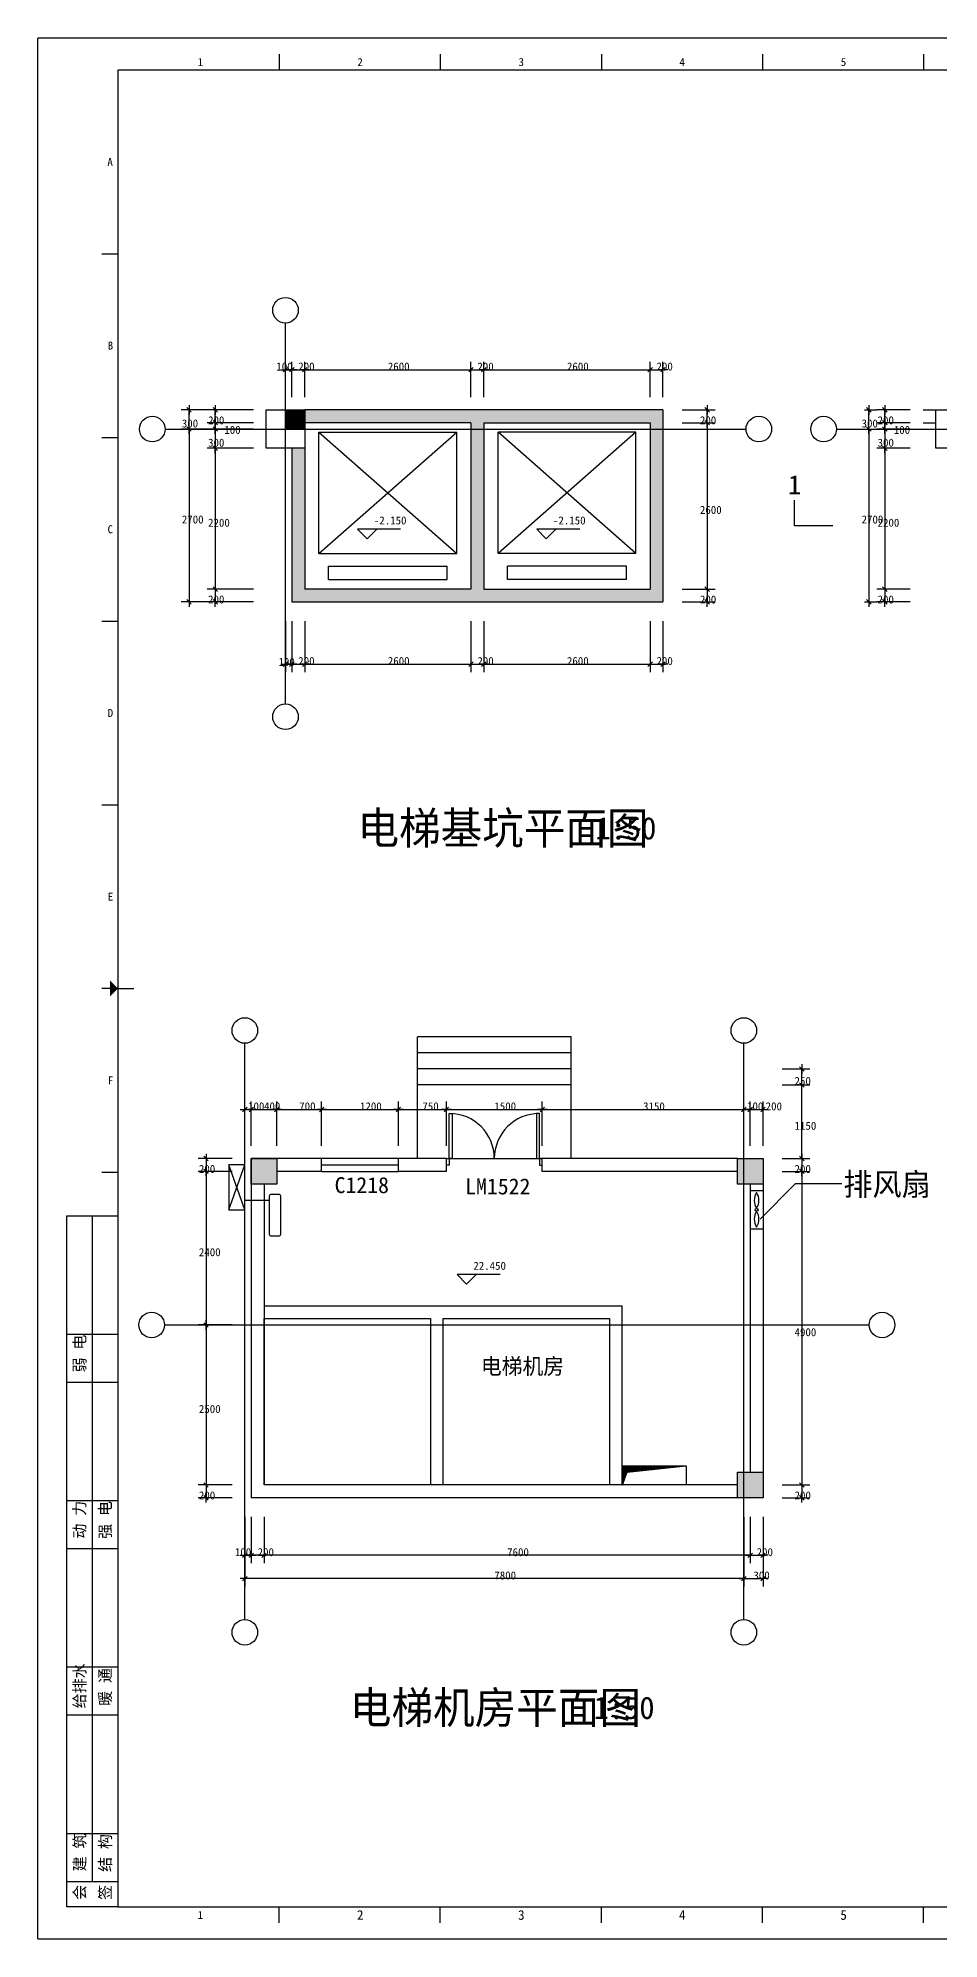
# Model space of a CAD drawing. Header units: metres. Extents: x 10648 to 52698, y 14337 to 44037.
# Drawn here: x 10648 to 24733, y 14337 to 44037 of the extents above; entities that cross this region are included whole.
import ezdxf

# ---------------------------------------------------------------- set-up
doc = ezdxf.new("R2010")
doc.units = ezdxf.units.M
for name, color, linetype in [('_KTI_CONTROL', 7, 'Continuous'), ('COL', 251, 'Continuous'), ('COLUMN', 1, 'Continuous'), ('DIM', 3, 'Continuous'), ('DOOR', 4, 'Continuous'), ('DOTE', 8, 'Continuous'), ('LINE', 7, 'Continuous'), ('SOLID', 251, 'Continuous'), ('STAIR', 6, 'Continuous'), ('TEXT', 7, 'Continuous'), ('TK', 9, 'Continuous'), ('WALL', 2, 'Continuous'), ('WINDOW', 142, 'Continuous'), ('内部尺寸', 4, 'Continuous'), ('门窗号', 6, 'Continuous')]:
    doc.layers.add(name, color=color, linetype=linetype)

# ---------------------------------------------------------------- blocks, each defined once
blk = doc.blocks.new('_DIMX')
blk.add_line((-150, 0), (150, 0))
blk.add_lwpolyline([(-70, -70), (70, 70)])

msp = doc.modelspace()

# ---------------------------------------------------------------- hatches: boundary and pattern name
at = {"layer": 'SOLID'}
h = msp.add_hatch(dxfattribs=at)
h.set_pattern_fill('SOLID')
h.paths.add_polyline_path([(14816.94, 38226.87), (14516.94, 38226.87), (14516.94, 37926.87), (14816.94, 37926.87)])
at = {"layer": '内部尺寸'}
h = msp.add_hatch(dxfattribs=at)
h.set_pattern_fill('SOLID')
h.paths.add_polyline_path([(20781.77, 21729.76), (19781.77, 21729.76), (19781.77, 21429.76), (19856.82, 21632.42)])

# ---------------------------------------------------------------- linework, layer by layer
for p, q in [((14216.94, 38226.87), (14816.94, 38226.87)), ((14216.94, 37626.87), (14216.94, 38226.87)), ((14816.94, 38226.87), (14816.94, 37626.87)), ((24682.85, 38226.87), (25282.85, 38226.87)), ((24682.85, 37626.87), (24682.85, 38226.87)), ((14816.94, 37626.87), (14216.94, 37626.87)), ((25282.85, 37626.87), (24682.85, 37626.87))]:
    msp.add_line(p, q)
for points in [[(17076.77, 26529.76), (17076.77, 27234.76), (17121.77, 27234.76), (17121.77, 26529.76)], [(18486.77, 26529.76), (18486.77, 27234.76), (18441.77, 27234.76), (18441.77, 26529.76)], [(17031.77, 26427.76), (17031.77, 26529.76), (17076.77, 26529.76), (17076.77, 26427.76)], [(18531.77, 26427.76), (18531.77, 26529.76), (18486.77, 26529.76), (18486.77, 26427.76)]]:
    msp.add_lwpolyline(points, close=True)
for centre in [(14516.94, 39783.56), (12434.58, 37926.87), (21916.81, 37926.87), (22928.29, 37926.87), (14516.94, 33432.01), (13881.77, 28530.73), (21681.77, 28530.73), (12424.82, 23929.76), (23843.59, 23929.76), (13881.77, 19127.48), (21681.77, 19127.48)]:
    msp.add_circle(centre, 200)
for centre, start, end in [((17076.77, 26529.76), 0, 90), ((18486.77, 26529.76), 90, 180)]:
    msp.add_arc(centre, 705, start, end)
at = {"layer": '_KTI_CONTROL'}
for points in [[(15794.37, 36214.35), (15794.37, 36214.35)], [(18594.37, 36214.35), (18594.37, 36214.35)], [(17349.18, 24568.77), (17349.18, 24568.77)]]:
    msp.add_lwpolyline(points, dxfattribs=at)
at = {"layer": 'COL'}
for points in [[(13981.77, 26529.76), (14381.77, 26529.76), (13981.77, 26129.76), (14381.77, 26129.76)], [(21581.77, 26529.76), (21981.77, 26529.76), (21581.77, 26129.76), (21981.77, 26129.76)], [(21581.77, 21629.76), (21981.77, 21629.76), (21581.77, 21229.76), (21981.77, 21229.76)]]:
    msp.add_solid(points, dxfattribs=at)
at = {"layer": 'COLUMN'}
for p, q in [((20416.94, 38226.87), (14816.94, 38226.87)), ((17416.94, 38026.87), (14816.94, 38026.87)), ((17416.94, 38026.87), (17416.94, 35426.87)), ((17616.94, 38026.87), (17616.94, 35426.87)), ((17616.94, 38026.87), (20216.94, 38026.87)), ((20216.94, 38026.87), (20216.94, 35426.87)), ((20416.94, 38226.87), (20416.94, 35226.87)), ((14616.94, 37626.87), (14616.94, 35226.87)), ((14816.94, 37626.87), (14816.94, 35426.87)), ((17416.94, 35426.87), (14816.94, 35426.87)), ((17616.94, 35426.87), (20216.94, 35426.87)), ((14616.94, 35226.87), (20416.94, 35226.87)), ((13981.77, 26529.76), (14381.77, 26529.76)), ((13981.77, 26129.76), (13981.77, 26529.76)), ((14381.77, 26529.76), (14381.77, 26129.76)), ((21581.77, 26529.76), (21981.77, 26529.76)), ((21581.77, 26129.76), (21581.77, 26529.76)), ((21981.77, 26529.76), (21981.77, 26129.76)), ((14381.77, 26129.76), (13981.77, 26129.76)), ((21981.77, 26129.76), (21581.77, 26129.76)), ((21581.77, 21629.76), (21981.77, 21629.76)), ((21581.77, 21229.76), (21581.77, 21629.76)), ((21981.77, 21629.76), (21981.77, 21229.76)), ((21981.77, 21229.76), (21581.77, 21229.76))]:
    msp.add_line(p, q, dxfattribs=at)
at = {"layer": 'DIM'}
for p, q in [((14516.94, 38426.87), (14516.94, 38979.33)), ((14616.94, 38426.87), (14616.94, 38979.33)), ((14816.94, 38426.87), (14816.94, 38979.33)), ((17416.94, 38426.87), (17416.94, 38979.33)), ((17616.94, 38426.87), (17616.94, 38979.33)), ((20216.94, 38426.87), (20216.94, 38979.33)), ((20416.94, 38426.87), (20416.94, 38979.33)), ((14516.44, 38854.33), (14515.94, 38854.33)), ((14516.94, 38854.33), (14616.94, 38854.33)), ((14516.94, 38854.33), (14616.94, 38854.33)), ((14616.44, 38854.33), (14615.94, 38854.33)), ((14616.94, 38854.33), (14816.94, 38854.33)), ((14617.44, 38854.33), (14617.94, 38854.33)), ((14817.44, 38854.33), (17416.44, 38854.33)), ((14817.44, 38854.33), (14817.94, 38854.33)), ((17416.44, 38854.33), (17415.94, 38854.33)), ((17416.94, 38854.33), (17616.94, 38854.33)), ((17617.44, 38854.33), (20216.44, 38854.33)), ((17617.44, 38854.33), (17617.94, 38854.33)), ((20216.44, 38854.33), (20215.94, 38854.33)), ((20216.94, 38854.33), (20416.94, 38854.33)), ((20417.44, 38854.33), (20417.94, 38854.33)), ((13804.5, 38226.87), (12883.98, 38226.87)), ((13008.98, 38227.37), (13008.98, 38227.87)), ((13008.98, 37926.87), (13008.98, 38226.87)), ((14016.94, 38226.87), (13294.24, 38226.87)), ((14016.94, 38026.87), (13294.24, 38026.87)), ((13419.24, 38227.37), (13419.24, 38227.87)), ((13419.24, 38026.87), (13419.24, 38226.87)), ((13419.24, 38027.37), (13419.24, 38027.87)), ((13419.24, 37926.87), (13419.24, 38026.87)), ((13419.24, 37926.87), (13419.24, 38026.87)), ((13419.24, 38026.37), (13419.24, 38025.87)), ((20716.94, 38226.87), (21233.32, 38226.87)), ((20716.94, 38026.87), (21233.32, 38026.87)), ((21108.32, 38227.37), (21108.32, 38227.87)), ((21108.32, 38026.87), (21108.32, 38226.87)), ((21108.32, 38026.37), (21108.32, 35427.37)), ((21108.32, 38026.37), (21108.32, 38025.87)), ((23566.23, 38226.87), (23760.15, 38226.87)), ((23635.15, 38227.37), (23635.15, 38227.87)), ((23635.15, 37926.87), (23635.15, 38226.87)), ((24282.85, 38226.87), (23760.15, 38226.87)), ((24282.85, 38026.87), (23760.15, 38026.87)), ((23885.15, 38227.37), (23885.15, 38227.87)), ((23885.15, 38026.87), (23885.15, 38226.87)), ((23885.15, 38027.37), (23885.15, 38027.87)), ((23885.15, 37926.87), (23885.15, 38026.87)), ((23885.15, 37926.87), (23885.15, 38026.87)), ((23885.15, 38026.37), (23885.15, 38025.87)), ((13804.5, 37926.87), (12883.98, 37926.87)), ((13008.98, 37926.37), (13008.98, 35227.37)), ((13008.98, 37926.37), (13008.98, 37925.87)), ((14016.94, 37926.87), (13294.24, 37926.87)), ((13419.24, 37927.37), (13419.24, 37927.87)), ((13419.24, 37926.87), (13419.24, 37626.87)), ((13419.24, 37926.37), (13419.24, 37925.87)), ((23566.23, 37926.87), (23760.15, 37926.87)), ((23635.15, 37926.37), (23635.15, 35227.37)), ((23635.15, 37926.37), (23635.15, 37925.87)), ((24282.85, 37926.87), (23760.15, 37926.87)), ((23885.15, 37927.37), (23885.15, 37927.87)), ((23885.15, 37926.87), (23885.15, 37626.87)), ((23885.15, 37926.37), (23885.15, 37925.87)), ((14016.94, 37626.87), (13294.24, 37626.87)), ((13419.24, 37626.37), (13419.24, 35427.37)), ((13419.24, 37626.37), (13419.24, 37625.87)), ((24282.85, 37626.87), (23760.15, 37626.87)), ((23885.15, 37626.37), (23885.15, 35427.37)), ((23885.15, 37626.37), (23885.15, 37625.87)), ((15794.37, 36364.35), (15644.37, 36364.35)), ((15644.37, 36364.35), (15794.37, 36214.35)), ((16317.16, 36364.35), (15794.37, 36364.35)), ((15944.37, 36364.35), (15794.37, 36214.35)), ((18594.37, 36364.35), (18444.37, 36364.35)), ((18444.37, 36364.35), (18594.37, 36214.35)), ((19117.16, 36364.35), (18594.37, 36364.35)), ((18744.37, 36364.35), (18594.37, 36214.35)), ((14016.94, 35426.87), (13294.24, 35426.87)), ((13419.24, 35427.37), (13419.24, 35427.87)), ((13419.24, 35426.87), (13419.24, 35226.87)), ((20716.94, 35426.87), (21233.32, 35426.87)), ((21108.32, 35427.37), (21108.32, 35427.87)), ((21108.32, 35426.87), (21108.32, 35226.87)), ((24282.85, 35426.87), (23760.15, 35426.87)), ((23885.15, 35427.37), (23885.15, 35427.87)), ((23885.15, 35426.87), (23885.15, 35226.87)), ((13804.5, 35226.87), (12883.98, 35226.87)), ((14016.94, 35226.87), (13294.24, 35226.87)), ((13419.24, 35226.37), (13419.24, 35225.87)), ((20716.94, 35226.87), (21233.32, 35226.87)), ((21108.32, 35226.37), (21108.32, 35225.87)), ((23566.23, 35226.87), (23760.15, 35226.87)), ((24282.85, 35226.87), (23760.15, 35226.87)), ((23885.15, 35226.37), (23885.15, 35225.87)), ((14516.94, 34926.37), (14516.94, 34128.76)), ((14616.94, 34926.37), (14616.94, 34128.76)), ((14816.94, 34926.87), (14816.94, 34128.76)), ((17416.94, 34926.87), (17416.94, 34128.76)), ((17616.94, 34926.87), (17616.94, 34128.76)), ((20216.94, 34926.87), (20216.94, 34128.76)), ((20416.94, 34926.87), (20416.94, 34128.76)), ((14516.44, 34253.76), (14515.94, 34253.76)), ((14616.94, 34253.76), (14516.94, 34253.76)), ((14616.94, 34253.76), (14516.94, 34253.76)), ((14616.44, 34253.76), (14615.94, 34253.76)), ((14616.94, 34253.76), (14816.94, 34253.76)), ((14617.44, 34253.76), (14617.94, 34253.76)), ((14817.44, 34253.76), (17416.44, 34253.76)), ((14817.44, 34253.76), (14817.94, 34253.76)), ((17416.44, 34253.76), (17415.94, 34253.76)), ((17416.94, 34253.76), (17616.94, 34253.76)), ((17617.44, 34253.76), (20216.44, 34253.76)), ((17617.44, 34253.76), (17617.94, 34253.76)), ((20216.44, 34253.76), (20215.94, 34253.76)), ((20216.94, 34253.76), (20416.94, 34253.76)), ((20417.44, 34253.76), (20417.94, 34253.76)), ((22281.77, 27929.76), (22712.6, 27929.76)), ((22587.6, 27930.26), (22587.6, 27930.76)), ((22587.6, 27679.76), (22587.6, 27929.76)), ((22281.77, 27679.76), (22712.6, 27679.76)), ((22587.6, 26530.26), (22587.6, 27679.26)), ((22587.6, 27679.26), (22587.6, 27678.76)), ((13881.77, 26729.76), (13881.77, 27421.26)), ((13981.77, 26729.76), (13981.77, 27421.26)), ((14381.77, 26729.76), (14381.77, 27421.26)), ((15081.77, 26729.76), (15081.77, 27421.26)), ((16281.77, 26729.76), (16281.77, 27421.26)), ((17031.77, 26729.76), (17031.77, 27421.26)), ((18531.77, 26729.76), (18531.77, 27421.26)), ((21681.77, 26729.76), (21681.77, 27421.26)), ((21781.77, 26729.76), (21781.77, 27421.26)), ((21981.77, 26729.76), (21981.77, 27421.26)), ((13881.27, 27296.26), (13880.77, 27296.26)), ((13981.77, 27296.26), (13881.77, 27296.26)), ((13982.27, 27296.26), (13982.77, 27296.26)), ((13982.27, 27296.26), (14381.27, 27296.26)), ((14382.27, 27296.26), (15081.27, 27296.26)), ((15082.27, 27296.26), (16281.27, 27296.26)), ((16282.27, 27296.26), (17031.27, 27296.26)), ((17032.27, 27296.26), (18531.27, 27296.26)), ((18532.27, 27296.26), (21681.27, 27296.26)), ((21681.27, 27296.26), (21680.77, 27296.26)), ((21681.77, 27296.26), (21781.77, 27296.26)), ((21782.27, 27296.26), (21782.77, 27296.26)), ((21782.27, 27296.26), (21981.27, 27296.26)), ((13681.77, 26529.76), (13150.93, 26529.76)), ((13275.93, 26530.26), (13275.93, 26530.76)), ((13275.93, 26529.76), (13275.93, 26329.76)), ((22281.77, 26529.76), (22712.6, 26529.76)), ((22587.6, 26530.26), (22587.6, 26530.76)), ((22587.6, 26529.76), (22587.6, 26329.76)), ((13681.77, 26329.76), (13150.93, 26329.76)), ((13275.93, 26329.26), (13275.93, 23930.26)), ((13275.93, 26329.26), (13275.93, 26328.76)), ((22281.77, 26329.76), (22712.6, 26329.76)), ((22587.6, 26329.26), (22587.6, 21430.26)), ((22587.6, 26329.26), (22587.6, 26328.76)), ((17349.18, 24718.77), (17199.18, 24718.77)), ((17199.18, 24718.77), (17349.18, 24568.77)), ((17871.97, 24718.77), (17349.18, 24718.77)), ((17499.18, 24718.77), (17349.18, 24568.77)), ((13681.77, 23929.76), (13150.93, 23929.76)), ((13275.93, 23929.26), (13275.93, 21430.26)), ((13681.77, 21429.76), (13150.93, 21429.76)), ((13275.93, 21430.26), (13275.93, 21430.76)), ((13275.93, 21429.76), (13275.93, 21229.76)), ((22281.77, 21429.76), (22712.6, 21429.76)), ((22587.6, 21430.26), (22587.6, 21430.76)), ((22587.6, 21429.76), (22587.6, 21229.76)), ((13681.77, 21229.76), (13150.93, 21229.76)), ((13275.93, 21229.26), (13275.93, 21228.76)), ((22281.77, 21229.76), (22712.6, 21229.76)), ((22587.6, 21229.26), (22587.6, 21228.76)), ((13881.77, 20929.76), (13881.77, 19841.67)), ((13881.77, 20929.76), (13881.77, 20205.82)), ((13981.77, 20929.76), (13981.77, 20205.82)), ((14181.77, 20929.76), (14181.77, 20205.82)), ((21681.77, 20929.76), (21681.77, 19841.67)), ((21781.77, 20929.76), (21781.77, 20205.82)), ((21981.77, 20929.76), (21981.77, 19841.67)), ((21981.77, 20929.76), (21981.77, 20205.82)), ((13881.27, 20330.82), (13880.77, 20330.82)), ((13981.77, 20330.82), (13881.77, 20330.82)), ((13981.77, 20330.82), (13881.77, 20330.82)), ((13981.27, 20330.82), (13980.77, 20330.82)), ((14181.77, 20330.82), (13981.77, 20330.82)), ((13982.27, 20330.82), (13982.77, 20330.82)), ((21781.27, 20330.82), (14182.27, 20330.82)), ((14182.27, 20330.82), (14182.77, 20330.82)), ((21781.27, 20330.82), (21780.77, 20330.82)), ((21781.77, 20330.82), (21981.77, 20330.82)), ((21982.27, 20330.82), (21982.77, 20330.82)), ((21681.27, 19966.67), (13882.27, 19966.67)), ((21681.27, 19966.67), (21680.77, 19966.67)), ((21681.77, 19966.67), (21981.77, 19966.67)), ((21982.27, 19966.67), (21982.77, 19966.67))]:
    msp.add_line(p, q, dxfattribs=at)
at = {"layer": 'DOOR'}
for p, q in [((13881.77, 25729.76), (13631.77, 26429.76)), ((13631.77, 25729.76), (13881.77, 26429.76)), ((13881.77, 26429.76), (13631.77, 26429.76)), ((13631.77, 26429.76), (13631.77, 25729.76)), ((13881.77, 25729.76), (13881.77, 26429.76)), ((13881.77, 25879.76), (14262.97, 25879.76)), ((14262.97, 25940.65), (14262.97, 25350.65)), ((14412.97, 25970.65), (14292.97, 25970.65)), ((14442.97, 25350.65), (14442.97, 25940.65)), ((13631.77, 25729.76), (13881.77, 25729.76)), ((14292.97, 25320.65), (14412.97, 25320.65)), ((14181.77, 24229.76), (19781.77, 24229.76)), ((19781.77, 21429.76), (19781.77, 24229.76)), ((14181.77, 24029.76), (16781.77, 24029.76)), ((14181.77, 21429.76), (14181.77, 24029.76)), ((16781.77, 24029.76), (16781.77, 21429.76)), ((16981.77, 24029.76), (19581.77, 24029.76)), ((16981.77, 21429.76), (16981.77, 24029.76)), ((19581.77, 24029.76), (19581.77, 21429.76)), ((16781.77, 21429.76), (14181.77, 21429.76)), ((19581.77, 21429.76), (16981.77, 21429.76))]:
    msp.add_line(p, q, dxfattribs=at)
msp.add_circle((21881.77, 25729.76), 22.5, dxfattribs=at)
for centre, radius, start, end in [((14292.97, 25940.65), 30, 90, 180), ((14412.97, 25940.65), 30, 0, 90), ((22069.94, 25876.01), 225.21, 146.67, 213.33), ((21693.6, 25876.01), 225.21, 326.67, 33.33), ((22069.94, 25583.51), 225.21, 146.67, 213.33), ((21693.6, 25583.51), 225.21, 326.67, 33.33), ((14292.97, 25350.65), 30, 180, 270), ((14412.97, 25350.65), 30, 270, 0)]:
    msp.add_arc(centre, radius, start, end, dxfattribs=at)
at = {"layer": 'DOTE'}
for p, q in [((14516.94, 33632.01), (14516.94, 39583.56)), ((12634.58, 37926.87), (21716.81, 37926.87)), ((23128.29, 37926.87), (32194.18, 37926.87)), ((13881.77, 19327.48), (13881.77, 28330.73)), ((21681.77, 19327.48), (21681.77, 28330.73)), ((12624.82, 23929.76), (23643.59, 23929.76))]:
    msp.add_line(p, q, dxfattribs=at)
at = {"layer": 'LINE'}
for p, q in [((19781.77, 21729.76), (20781.77, 21729.76)), ((19856.82, 21632.42), (20781.77, 21729.76)), ((20781.77, 21729.76), (20781.77, 21429.76)), ((19781.77, 21429.76), (19856.82, 21632.42))]:
    msp.add_line(p, q, dxfattribs=at)
at = {"layer": 'SOLID'}
for points in [[(14816.94, 38226.87), (14816.94, 38026.87), (20416.94, 38226.87), (20216.94, 38026.87)], [(17416.94, 38026.87), (17616.94, 38026.87), (17416.94, 35426.87), (17616.94, 35426.87)], [(20416.94, 38226.87), (20216.94, 38026.87), (20416.94, 35226.87), (20216.94, 35426.87)], [(14816.94, 35426.87), (14616.94, 35226.87), (14816.94, 37626.87), (14616.94, 37626.87)], [(20416.94, 35226.87), (20216.94, 35426.87), (14616.94, 35226.87), (14816.94, 35426.87)]]:
    msp.add_solid(points, dxfattribs=at)
at = {"layer": 'STAIR'}
for p, q in [((15040.7, 37879.68), (17193.18, 37879.68)), ((15040.7, 35982.86), (17193.18, 37879.68)), ((15040.7, 37879.68), (17193.18, 35982.86)), ((15040.7, 35982.86), (15040.7, 37879.68)), ((17193.18, 35982.86), (17193.18, 37879.68)), ((19993.18, 37879.68), (17840.7, 37879.68)), ((19993.18, 37879.68), (17840.7, 35982.86)), ((19993.18, 35982.86), (17840.7, 37879.68)), ((17840.7, 35982.86), (17840.7, 37879.68)), ((19993.18, 35982.86), (19993.18, 37879.68)), ((15040.7, 35982.86), (17193.18, 35982.86)), ((19993.18, 35982.86), (17840.7, 35982.86)), ((15187.57, 35577.04), (15187.57, 35783.52)), ((15187.57, 35783.52), (17046.32, 35783.52)), ((17046.32, 35577.04), (17046.32, 35783.52)), ((17987.57, 35577.04), (17987.57, 35783.52)), ((19846.32, 35783.52), (17987.57, 35783.52)), ((19846.32, 35577.04), (19846.32, 35783.52)), ((15187.57, 35577.04), (17046.32, 35577.04)), ((19846.32, 35577.04), (17987.57, 35577.04)), ((18981.77, 28429.76), (16581.77, 28429.76)), ((16581.77, 26529.76), (16581.77, 28429.76)), ((18981.77, 26529.76), (18981.77, 28429.76)), ((18981.77, 28179.76), (16581.77, 28179.76)), ((18981.77, 27929.76), (16581.77, 27929.76)), ((18981.77, 27679.76), (16581.77, 27679.76)), ((17031.77, 26529.76), (18531.77, 26529.76))]:
    msp.add_line(p, q, dxfattribs=at)
at = {"layer": 'TEXT'}
for p, q in [((22474.82, 36413.7), (22474.82, 36813.7)), ((23074.82, 36413.7), (22474.82, 36413.7)), ((21934.75, 25583.51), (22489.63, 26138.4)), ((22489.63, 26138.4), (23216.34, 26138.4))]:
    msp.add_line(p, q, dxfattribs=at)
at = {"layer": 'TK'}
for p, q in [((52698.38, 44036.74), (10648.38, 44036.74)), ((10648.38, 14336.74), (10648.38, 44036.74)), ((14417.13, 43786.74), (14417.13, 43536.74)), ((16935.88, 43786.74), (16935.88, 43536.74)), ((19454.63, 43786.74), (19454.63, 43536.74)), ((21973.38, 43786.74), (21973.38, 43536.74)), ((24492.13, 43786.74), (24492.13, 43536.74)), ((11648.38, 40666.74), (11898.38, 40666.74)), ((11648.38, 37796.74), (11898.38, 37796.74)), ((11648.38, 34926.74), (11898.38, 34926.74)), ((11648.38, 32056.74), (11898.38, 32056.74)), ((11898.38, 29186.74), (12148.38, 29186.74)), ((11648.38, 26316.74), (11898.38, 26316.74)), ((11498.38, 15236.74), (11498.38, 25636.74)), ((11098.38, 23786.74), (11898.38, 23786.74)), ((11098.38, 23036.74), (11898.38, 23036.74)), ((11098.38, 21186.74), (11898.38, 21186.74)), ((11098.38, 20436.74), (11898.38, 20436.74)), ((11098.38, 18586.74), (11898.38, 18586.74)), ((11098.38, 17836.74), (11898.38, 17836.74)), ((11098.38, 15986.74), (11898.38, 15986.74)), ((11098.38, 15236.74), (11898.38, 15236.74)), ((14417.13, 14586.74), (14417.13, 14836.74)), ((16935.88, 14586.74), (16935.88, 14836.74)), ((19454.63, 14586.74), (19454.63, 14836.74)), ((21973.38, 14586.74), (21973.38, 14836.74)), ((24492.13, 14586.74), (24492.13, 14836.74)), ((10648.38, 14336.74), (52698.38, 14336.74))]:
    msp.add_line(p, q, dxfattribs=at)
msp.add_lwpolyline([(52198.38, 43536.74), (11898.38, 43536.74), (11898.38, 14836.74), (52198.38, 14836.74)], close=True, dxfattribs=at)
for points in [[(11773.38, 29186.74), (11648.38, 29186.74)], [(11898.38, 14836.74), (11098.38, 14836.74), (11098.38, 25636.74), (11898.38, 25636.74)]]:
    msp.add_lwpolyline(points, dxfattribs=at)
msp.add_solid([(11773.38, 29061.74), (11773.38, 29311.74), (11898.38, 29186.74)], dxfattribs=at)
at = {"layer": 'WALL'}
for p, q in [((24482.85, 38226.87), (24682.85, 38226.87)), ((24482.85, 38026.87), (24682.85, 38026.87)), ((13981.77, 26529.76), (13981.77, 21229.76)), ((15081.77, 26529.76), (13981.77, 26529.76)), ((15081.77, 26329.76), (15081.77, 26529.76)), ((17031.77, 26529.76), (16281.77, 26529.76)), ((16281.77, 26329.76), (16281.77, 26529.76)), ((17031.77, 26329.76), (17031.77, 26529.76)), ((21581.77, 26529.76), (18531.77, 26529.76)), ((18531.77, 26329.76), (18531.77, 26529.76)), ((21981.77, 26529.76), (21981.77, 21229.76)), ((15081.77, 26329.76), (14381.77, 26329.76)), ((17031.77, 26329.76), (16281.77, 26329.76)), ((21581.77, 26329.76), (18531.77, 26329.76)), ((14181.77, 26129.76), (14181.77, 21429.76)), ((21781.77, 26129.76), (21781.77, 21629.76)), ((21781.77, 26029.76), (21981.77, 26029.76)), ((21781.77, 25429.76), (21981.77, 25429.76)), ((21581.77, 21429.76), (14181.77, 21429.76)), ((21981.77, 21229.76), (13981.77, 21229.76))]:
    msp.add_line(p, q, dxfattribs=at)
at = {"layer": 'WINDOW'}
for p, q in [((16281.77, 26529.76), (15081.77, 26529.76)), ((15081.77, 26429.76), (16281.77, 26429.76)), ((15081.77, 26329.76), (16281.77, 26329.76))]:
    msp.add_line(p, q, dxfattribs=at)

# ---------------------------------------------------------------- block references
at = {"layer": 'DIM', "xscale": 0.5, "yscale": 0.5, "zscale": 0.5}
for p in [(14516.94, 38854.33), (14616.94, 38854.33), (17416.94, 38854.33), (17416.94, 38854.33), (20216.94, 38854.33), (20216.94, 38854.33), (14516.94, 34253.76), (14616.94, 34253.76), (17416.94, 34253.76), (17416.94, 34253.76), (20216.94, 34253.76), (20216.94, 34253.76), (13881.77, 27296.26), (14381.77, 27296.26), (15081.77, 27296.26), (16281.77, 27296.26), (17031.77, 27296.26), (18531.77, 27296.26), (21681.77, 27296.26), (21681.77, 27296.26), (21981.77, 27296.26), (13881.77, 20330.82), (13981.77, 20330.82), (21781.77, 20330.82), (21781.77, 20330.82), (21681.77, 19966.67), (21681.77, 19966.67)]:
    msp.add_blockref('_DIMX', p, dxfattribs=at)
for p, rotation in [((14616.94, 38854.33), 180), ((14816.94, 38854.33), 180), ((14816.94, 38854.33), 180), ((17616.94, 38854.33), 180), ((17616.94, 38854.33), 180), ((20416.94, 38854.33), 180), ((13008.98, 38226.87), 270), ((13419.24, 38226.87), 270), ((13419.24, 38026.87), 270), ((13419.24, 38026.87), 90), ((21108.32, 38226.87), 270), ((21108.32, 38026.87), 90), ((21108.32, 38026.87), 90), ((23635.15, 38226.87), 270), ((23885.15, 38226.87), 270), ((23885.15, 38026.87), 270), ((23885.15, 38026.87), 90), ((13008.98, 37926.87), 90), ((13008.98, 37926.87), 90), ((13419.24, 37926.87), 270), ((13419.24, 37926.87), 90), ((23635.15, 37926.87), 90), ((23635.15, 37926.87), 90), ((23885.15, 37926.87), 90), ((23885.15, 37926.87), 270), ((13419.24, 37626.87), 90), ((13419.24, 37626.87), 90), ((23885.15, 37626.87), 90), ((23885.15, 37626.87), 90), ((13419.24, 35426.87), 270), ((13419.24, 35426.87), 270), ((21108.32, 35426.87), 270), ((21108.32, 35426.87), 270), ((23885.15, 35426.87), 270), ((23885.15, 35426.87), 270), ((13008.98, 35226.87), 270), ((13419.24, 35226.87), 90), ((21108.32, 35226.87), 90), ((23635.15, 35226.87), 270), ((23885.15, 35226.87), 90), ((14616.94, 34253.76), 180), ((14816.94, 34253.76), 180), ((14816.94, 34253.76), 180), ((17616.94, 34253.76), 180), ((17616.94, 34253.76), 180), ((20416.94, 34253.76), 180), ((22587.6, 27929.76), 270), ((22587.6, 27679.76), 90), ((22587.6, 27679.76), 90), ((13981.77, 27296.26), 180), ((13981.77, 27296.26), 180), ((14381.77, 27296.26), 180), ((15081.77, 27296.26), 180), ((16281.77, 27296.26), 180), ((17031.77, 27296.26), 180), ((18531.77, 27296.26), 180), ((21781.77, 27296.26), 180), ((21781.77, 27296.26), 180), ((13275.93, 26529.76), 270), ((22587.6, 26529.76), 270), ((22587.6, 26529.76), 270), ((13275.93, 26329.76), 90), ((13275.93, 26329.76), 90), ((22587.6, 26329.76), 90), ((22587.6, 26329.76), 90), ((13275.93, 23929.76), 90), ((13275.93, 23929.76), 270), ((13275.93, 21429.76), 270), ((13275.93, 21429.76), 270), ((22587.6, 21429.76), 270), ((22587.6, 21429.76), 270), ((13275.93, 21229.76), 90), ((22587.6, 21229.76), 90), ((13981.77, 20330.82), 180), ((14181.77, 20330.82), 180), ((14181.77, 20330.82), 180), ((21981.77, 20330.82), 180), ((13881.77, 19966.67), 180), ((21981.77, 19966.67), 180)]:
    msp.add_blockref('_DIMX', p, dxfattribs=dict(at, rotation=rotation))

# ---------------------------------------------------------------- texts
at = {"layer": 'DIM'}
for s, p in [('-2.150', (15898.54, 36437.26)), ('-2.150', (18698.54, 36437.26)), ('22.450', (17453.35, 24791.69))]:
    msp.add_text(s, height=125, dxfattribs=at).set_placement(p)
at = {"layer": 'DIM', "char_height": 125, "attachment_point": 1}
for s, insert in [('\\A1;100', (14373.5, 38966.83)), ('\\A1;200', (14716.94, 38966.83)), ('\\A1;2600', (16116.94, 38966.83)), ('\\A1;200', (17516.94, 38966.83)), ('\\A1;2600', (18916.94, 38966.83)), ('\\A1;200', (20316.94, 38966.83)), ('\\A1;300', (12896.48, 38076.87)), ('\\A1;200', (13306.74, 38126.87)), ('\\A1;200', (20995.82, 38126.87)), ('\\A1;300', (23522.65, 38076.87)), ('\\A1;200', (23772.65, 38126.87)), ('\\A1;300', (13306.74, 37776.87)), ('\\A1;100', (13560.74, 37976.87)), ('\\A1;300', (23772.65, 37776.87)), ('\\A1;100', (24026.64, 37976.87)), ('\\A1;2700', (12896.48, 36576.87)), ('\\A1;2600', (20995.82, 36726.87)), ('\\A1;2700', (23522.65, 36576.87)), ('\\A1;2200', (13306.74, 36526.87)), ('\\A1;2200', (23772.65, 36526.87)), ('\\A1;200', (13306.74, 35326.87)), ('\\A1;200', (20995.82, 35326.87)), ('\\A1;200', (23772.65, 35326.87)), ('\\A1;100', (14407.56, 34351.59)), ('\\A1;200', (14716.94, 34366.26)), ('\\A1;2600', (16116.94, 34366.26)), ('\\A1;200', (17516.94, 34366.26)), ('\\A1;2600', (18916.94, 34366.26)), ('\\A1;200', (20316.94, 34366.26)), ('\\A1;250', (22475.1, 27804.76)), ('\\A1;100', (13931.77, 27408.76)), ('\\A1;400', (14181.77, 27408.76)), ('\\A1;700', (14731.77, 27408.76)), ('\\A1;1200', (15681.77, 27408.76)), ('\\A1;750', (16656.77, 27408.76)), ('\\A1;1500', (17781.77, 27408.76)), ('\\A1;3150', (20106.77, 27408.76)), ('\\A1;100', (21731.77, 27408.76)), ('\\A1;200', (22023.14, 27408.76)), ('\\A1;1150', (22475.1, 27104.76)), ('\\A1;200', (13163.43, 26429.76)), ('\\A1;200', (22475.1, 26429.76)), ('\\A1;2400', (13163.43, 25129.76)), ('\\A1;4900', (22475.1, 23879.76)), ('\\A1;2500', (13163.43, 22679.76)), ('\\A1;200', (13163.43, 21329.76)), ('\\A1;200', (22475.1, 21329.76)), ('\\A1;100', (13725.9, 20443.32)), ('\\A1;200', (14081.77, 20443.32)), ('\\A1;7600', (17981.77, 20443.32)), ('\\A1;200', (21881.77, 20443.32)), ('\\A1;7800', (17781.77, 20079.17)), ('\\A1;300', (21831.77, 20079.17))]:
    msp.add_mtext(s, dxfattribs=dict(at, insert=insert))
at = {"layer": 'TEXT'}
for s, height, p in [('1', 300, (22373.71, 36906.23)), ('电梯基坑平面图', 500, (15642.67, 31443.11)), ('1:50', 350, (19362.88, 31515.12)), ('排风扇', 350, (23238.9, 25953.23)), (' 电梯机房', 250, (17402.09, 23160)), ('电梯机房平面图', 500, (15523.76, 17701.61)), ('1:50', 350, (19334.32, 17773.62))]:
    msp.add_text(s, height=height, dxfattribs=at).set_placement(p)
at = {"layer": 'TK'}
for s, height, p in [('1', 125, (13145.11, 43599.24)), ('2', 125, (15641.09, 43599.24)), ('3', 125, (18159.84, 43599.24)), ('4', 125, (20676.06, 43599.24)), ('5', 125, (23197.34, 43599.24)), ('A', 125, (11732.91, 42039.24)), ('B', 125, (11737.97, 39169.24)), ('C', 125, (11735.44, 36299.24)), ('D', 125, (11737.97, 33429.24)), ('E', 125, (11740.49, 30559.24)), ('F', 125, (11740.49, 27689.24)), ('1', 125, (13145.11, 14649.24)), ('2', 150, (15634.01, 14636.74)), ('3', 150, (18152.76, 14636.74)), ('4', 150, (20668.47, 14636.74)), ('5', 150, (23190.26, 14636.74))]:
    msp.add_text(s, height=height, dxfattribs=at).set_placement(p)
for s, p in [('弱 电', (11389.09, 23187.8)), ('动 力', (11387.67, 20592.05)), ('强 电', (11789.09, 20588.51)), ('给排水', (11388.38, 17940.32)), ('暖 通', (11788.38, 17980.01)), ('建 筑', (11389.09, 15392.76)), ('结 构', (11788.38, 15384.97)), ('会', (11389.09, 14947.45)), ('签', (11789.09, 14947.45))]:
    msp.add_text(s, height=180, rotation=90, dxfattribs=at).set_placement(p)
at = {"layer": '门窗号'}
for s, p in [('C1218', (15284.43, 25989.72)), ('LM1522', (17325.24, 25970.04))]:
    msp.add_text(s, height=250, dxfattribs=at).set_placement(p)

doc.saveas('drawing.dxf')
